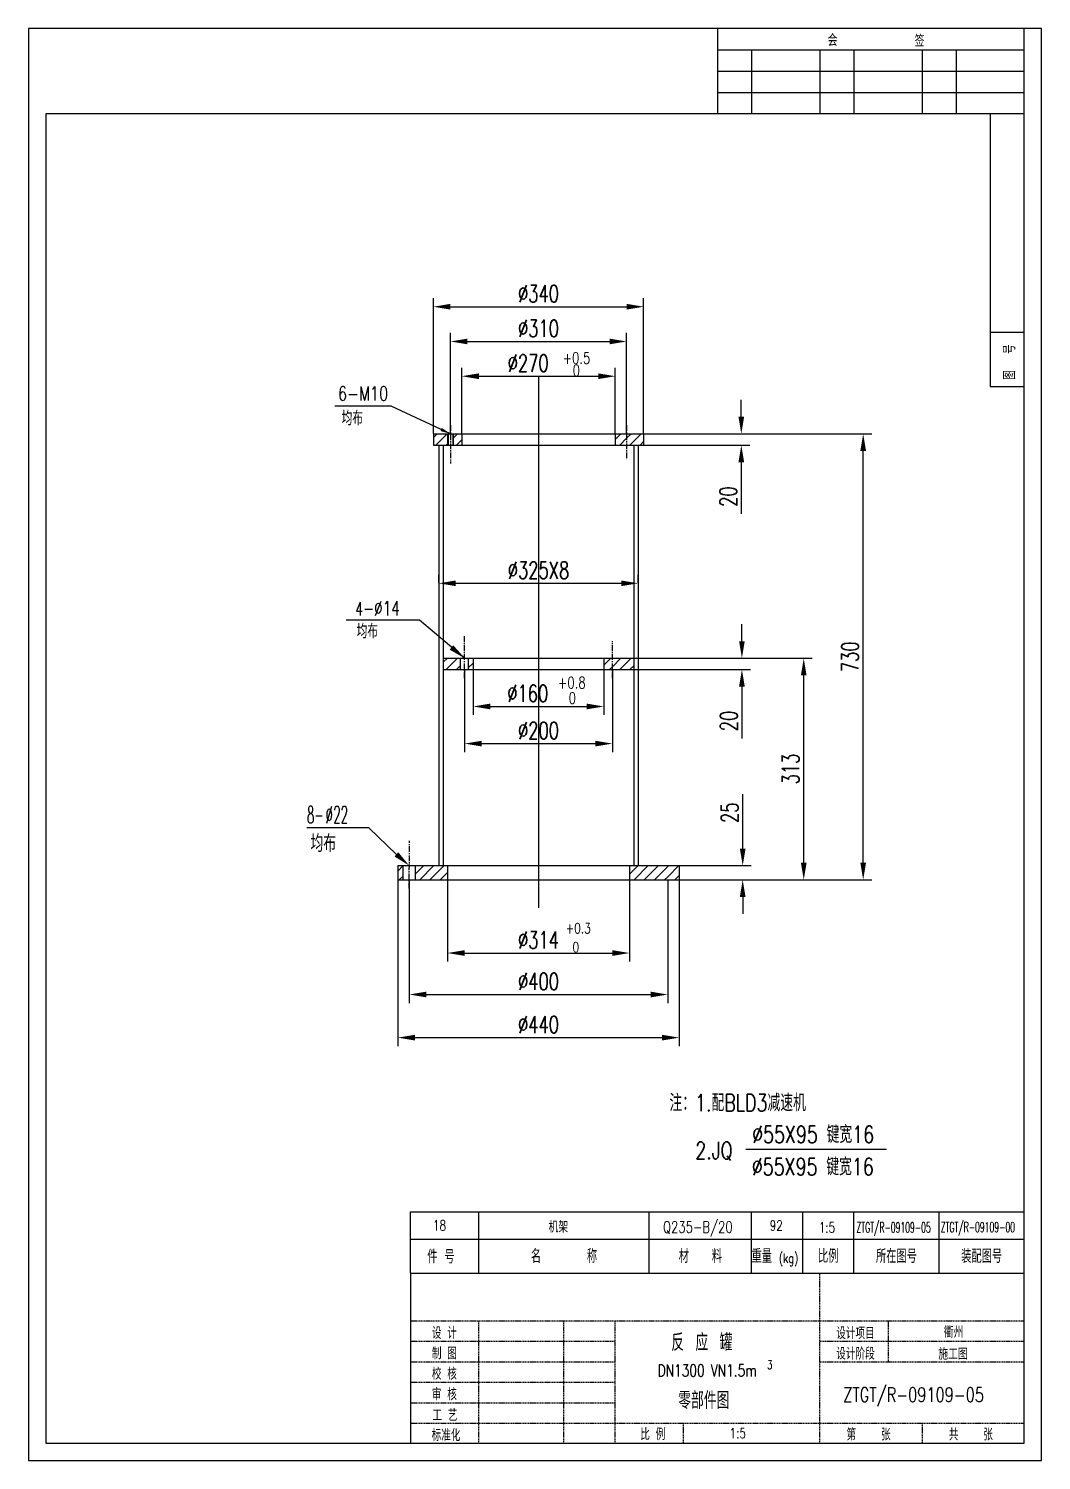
# Model space of a CAD drawing. Extents: x 10804 to 21355, y 4530 to 12940.
# Drawn here: x 19043 to 20825, y 8437 to 10957 of the extents above; entities that cross this region are included whole.
import ezdxf
from ezdxf.enums import TextEntityAlignment as Align

# ---------------------------------------------------------------- set-up
doc = ezdxf.new("R2010")
doc.units = 0
doc.header["$LTSCALE"] = 8
doc.linetypes.add('CENTER', pattern=[2, 1.25, -0.25, 0.25, -0.25])
doc.linetypes.add('HIDDEN', pattern=[0.375, 0.25, -0.125])
for name, color, linetype in [('1', 1, 'Continuous'), ('3', 7, 'HIDDEN'), ('8', 12, 'Continuous'), ('HGJ', 1, 'Continuous'), ('hgjy', 7, 'Continuous'), ('K1', 4, 'Continuous'), ('ZXX', 2, 'CENTER')]:
    doc.layers.add(name, color=color, linetype=linetype)
doc.styles.add('HZ', font='txt', dxfattribs={"width": 0.5, "bigfont": 'hzfs'})
doc.styles.add('hzfs', font='simplex.shx', dxfattribs={"width": 0.7, "bigfont": 'hzfs.shx'})
doc.styles.get("Standard").update_dxf_attribs({"font": 'txt', "width": 0.7, "bigfont": 'hztxt.shx'})
doc.dimstyles.get("Standard").update_dxf_attribs({"dimtxt": 0.18, "dimasz": 0.18, "dimexe": 0.18, "dimexo": 0.0625, "dimgap": 0.09, "dimtad": 0, "dimtih": 1, "dimtoh": 1, "dimdec": 4, "dimzin": 0, "dimdsep": 46, "dimtxsty": 'Standard', "dimcen": 0.09, "dimadec": 0, "dimazin": 0, "dimtfac": 1, "dimtdec": 4, "dimtofl": 0, "dimtmove": 0, "dimatfit": 3, "dimfxl": 1, "dimtolj": 1, "dimtzin": 0, "dimarcsym": 0})

msp = doc.modelspace()

# ---------------------------------------------------------------- linework, layer by layer
for p, q in [((20824.65726, 10957.49327), (19042.65726, 10957.49327)), ((20824.65726, 10957.49327), (19042.65726, 10957.49327)), ((19042.65726, 10957.49327), (19042.65726, 8437.49327)), ((19042.65726, 10957.49327), (19042.65726, 8437.49327)), ((20254.65726, 10957.49327), (20254.65726, 10807.49327)), ((20824.65726, 8437.49327), (20824.65726, 10957.49327)), ((20824.65726, 8437.49327), (20824.65726, 10957.49327)), ((20254.65726, 10919.99327), (20794.65726, 10919.99327)), ((20314.65726, 10919.99327), (20314.65726, 10807.49327)), ((20434.65726, 10919.99327), (20434.65726, 10807.49327)), ((20494.65726, 10919.99327), (20494.65726, 10807.49327)), ((20614.65726, 10919.99327), (20614.65726, 10807.49327)), ((20674.65726, 10919.99327), (20674.65726, 10807.49327)), ((20254.65726, 10882.49327), (20794.65726, 10882.49327)), ((20254.65726, 10844.99327), (20794.65726, 10844.99327)), ((20734.65726, 10807.49327), (20734.65726, 10327.49327)), ((19754.84538, 10244.93723), (19754.84538, 10483.05153)), ((19784.84538, 10468.05153), (20094.84538, 10468.05153)), ((20124.84538, 10244.93723), (20124.84538, 10483.05153)), ((19784.84538, 10244.31223), (19784.84538, 10421.85755)), ((20094.84538, 10244.31223), (20094.84538, 10421.85755)), ((20734.65726, 10423.49327), (20794.65726, 10423.49327)), ((19814.84538, 10406.85755), (20064.84538, 10406.85755)), ((19804.84538, 10244.93723), (19804.84538, 10360.7004)), ((20074.84538, 10244.93723), (20074.84538, 10360.7004)), ((19834.84538, 10345.7004), (20044.84538, 10345.7004)), ((19939.84538, 10345.7004), (19939.84538, 9409.74735)), ((20734.65726, 10327.49327), (20794.65726, 10327.49327)), ((20296.6494, 10274.31223), (20296.6494, 10304.31223)), ((19754.84538, 10237.75015), (19761.40747, 10244.31223)), ((19759.36798, 10224.31223), (19779.36798, 10244.31223)), ((19789.84538, 10236.82912), (19797.32849, 10244.31223)), ((19795.28901, 10224.31223), (19804.84538, 10233.86861)), ((20074.84538, 10234.46093), (20084.69669, 10244.31223)), ((20082.6572, 10224.31223), (20094.84538, 10236.50041)), ((20094.84538, 10236.50041), (20102.6572, 10244.31223)), ((20100.61771, 10224.31223), (20120.61771, 10244.31223)), ((20120.35609, 10244.31223), (20311.6494, 10244.31223)), ((20125.47038, 10244.31223), (20526.11416, 10244.31223)), ((19777.32849, 10224.31223), (19780.84538, 10227.82912)), ((20118.57823, 10224.31223), (20124.84538, 10230.57939)), ((20120.35609, 10224.31223), (20311.6494, 10224.31223)), ((20511.11416, 9489.31223), (20511.11416, 10214.31223)), ((20296.6494, 10194.31223), (20296.6494, 10103.31223)), ((19764.34538, 9981.8493), (19764.34538, 9996.2243)), ((19794.34538, 9981.2243), (20085.34538, 9981.2243)), ((20115.34538, 9981.8493), (20115.34538, 9996.2243)), ((20297.76842, 9879.31223), (20297.76842, 9909.31223)), ((19772.34538, 9842.15836), (19779.49925, 9849.31223)), ((19777.45976, 9829.31223), (19797.45976, 9849.31223)), ((19795.42028, 9829.31223), (19802.84538, 9836.73734)), ((19809.84538, 9829.31223), (19809.84538, 9684.07793)), ((19816.84538, 9832.77683), (19824.84538, 9840.77683)), ((19824.84538, 9828.68723), (19824.84538, 9749.42738)), ((20054.84538, 9837.29017), (20066.86745, 9849.31223)), ((20054.84538, 9828.68723), (20054.84538, 9749.42738)), ((20064.82796, 9829.31223), (20069.84538, 9834.32966)), ((20069.84538, 9834.32966), (20084.82796, 9849.31223)), ((20069.84538, 9829.31223), (20069.84538, 9684.07793)), ((20082.78847, 9829.31223), (20102.78847, 9849.31223)), ((20100.74898, 9829.31223), (20107.34538, 9835.90863)), ((20107.97038, 9849.31223), (20421.51433, 9849.31223)), ((20107.97038, 9829.31223), (20312.76842, 9829.31223)), ((20187.38406, 9849.31223), (20312.76842, 9849.31223)), ((20406.51433, 9489.31223), (20406.51433, 9819.31223)), ((20297.76842, 9799.31223), (20297.76842, 9708.31223)), ((19854.84538, 9764.42738), (20024.84538, 9764.42738)), ((19839.84538, 9699.07793), (20039.84538, 9699.07793)), ((20299.16187, 9514.31223), (20299.16187, 9610.31223)), ((19692.34538, 9474.79017), (19701.86745, 9484.31223)), ((19723.48165, 9470.00541), (19737.78847, 9484.31223)), ((19730.74898, 9459.31223), (19755.74898, 9484.31223)), ((19748.7095, 9459.31223), (19773.7095, 9484.31223)), ((20099.84538, 9469.19839), (20114.95923, 9484.31223)), ((20107.91974, 9459.31223), (20132.91974, 9484.31223)), ((20125.88025, 9459.31223), (20150.88025, 9484.31223)), ((20143.84077, 9459.31223), (20167.34538, 9482.81685)), ((20167.34538, 9482.81685), (20168.84077, 9484.31223)), ((20167.34538, 9464.85634), (20186.80128, 9484.31223)), ((20187.97038, 9484.31223), (20314.16187, 9484.31223)), ((19692.34538, 9458.68723), (19692.34538, 9166.51816)), ((19694.82796, 9459.31223), (19701.45982, 9465.9441)), ((19712.34538, 9459.31223), (19712.34538, 9242.44848)), ((19748.7095, 9459.31223), (19749.84538, 9460.44812)), ((19766.67001, 9459.31223), (19779.84538, 9472.48761)), ((19779.84538, 9474.68723), (19779.84538, 9315.46381)), ((20099.84538, 9459.31223), (20099.84538, 9315.46381)), ((20161.80128, 9459.31223), (20167.34538, 9464.85634)), ((20167.34538, 9459.31223), (20167.34538, 9242.44848)), ((20179.76179, 9459.31223), (20187.34538, 9466.89583)), ((20187.34538, 9458.68723), (20187.34538, 9166.51816)), ((20187.97038, 9459.31223), (20421.51433, 9459.31223)), ((20229.59488, 9459.31223), (20314.16187, 9459.31223)), ((20320.69951, 9459.31223), (20526.11416, 9459.31223)), ((20299.16187, 9429.31223), (20299.16187, 9399.31223)), ((19809.84538, 9330.46381), (20069.84538, 9330.46381)), ((19742.34538, 9257.44848), (20137.34538, 9257.44848)), ((19722.34538, 9181.51816), (20157.34538, 9181.51816)), ((20304.47718, 8985.13807), (20552.26435, 8985.13807)), ((19042.65726, 8437.49327), (20824.65726, 8437.49327)), ((19042.65726, 8437.49327), (20824.65726, 8437.49327))]:
    msp.add_line(p, q)
at = {"color": 4}
for p, q in [((20794.65726, 10807.49327), (19072.65726, 10807.49327)), ((19072.65726, 10807.49327), (19072.65726, 8467.49327)), ((20794.65726, 8467.49327), (20794.65726, 10807.49327)), ((19072.65726, 8467.49327), (20794.65726, 8467.49327))]:
    msp.add_line(p, q, dxfattribs=at)
at = {"color": 1}
for p, q in [((19754.84538, 10244.31223), (20124.84538, 10244.31223)), ((19754.84538, 10244.31223), (19754.84538, 10224.31223)), ((19780.84538, 10244.31223), (19780.84538, 10224.31223)), ((19788.84538, 10244.31223), (19788.84538, 10224.31223)), ((19804.84538, 10244.31223), (19804.84538, 10224.31223)), ((20074.84538, 10244.31223), (20074.84538, 10224.31223)), ((20124.84538, 10244.31223), (20124.84538, 10224.31223)), ((19754.84538, 10224.31223), (20124.84538, 10224.31223)), ((19764.34538, 10224.31223), (19764.34538, 9484.31223)), ((19772.34538, 10224.31223), (19772.34538, 9484.31223)), ((20107.34538, 10224.31223), (20107.34538, 9484.31223)), ((20115.34538, 10224.31223), (20115.34538, 9484.31223)), ((19772.34538, 9849.31223), (20107.34538, 9849.31223)), ((19772.34538, 9829.31223), (20107.34538, 9829.31223)), ((19802.84538, 9829.31223), (19802.84538, 9849.31223)), ((19816.84538, 9829.31223), (19816.84538, 9849.31223)), ((19824.84538, 9849.31223), (19824.84538, 9829.31223)), ((20054.84538, 9849.31223), (20054.84538, 9829.31223)), ((19692.34538, 9484.31223), (20187.34538, 9484.31223)), ((19692.34538, 9484.31223), (19692.34538, 9459.31223)), ((19701.42469, 9459.31223), (19701.55713, 9484.31223)), ((19723.425, 9459.31223), (19723.55744, 9484.31223)), ((19779.84538, 9484.31223), (19779.84538, 9466.31223)), ((20099.84538, 9484.31223), (20099.84538, 9459.31223)), ((20187.34538, 9484.31223), (20187.34538, 9459.31223)), ((19692.34538, 9459.31223), (20187.34538, 9459.31223))]:
    msp.add_line(p, q, dxfattribs=at)
at = {"color": 7}
for p, q in [((19779.84538, 10244.31223), (19779.84538, 10224.31223)), ((19789.84538, 10244.31223), (19789.84538, 10224.31223))]:
    msp.add_line(p, q, dxfattribs=at)
msp.add_lwpolyline([(19689.78606, 9504.08789), (19641.1224, 9550.87971), (19532.40812, 9550.87971)])
for points in [[(19784.84538, 10473.05153), (19784.84538, 10463.05153), (19754.84538, 10468.05153)], [(20094.84538, 10473.05153), (20094.84538, 10463.05153), (20124.84538, 10468.05153)], [(19814.84538, 10411.85755), (19814.84538, 10401.85755), (19784.84538, 10406.85755)], [(20064.84538, 10411.85755), (20064.84538, 10401.85755), (20094.84538, 10406.85755)], [(19834.84538, 10350.7004), (19834.84538, 10340.7004), (19804.84538, 10345.7004)], [(20044.84538, 10350.7004), (20044.84538, 10340.7004), (20074.84538, 10345.7004)], [(20291.6494, 10274.31223), (20301.6494, 10274.31223), (20296.6494, 10244.31223)], [(20506.11416, 10214.31223), (20516.11416, 10214.31223), (20511.11416, 10244.31223)], [(20291.6494, 10194.31223), (20301.6494, 10194.31223), (20296.6494, 10224.31223)], [(19794.34538, 9986.2243), (19794.34538, 9976.2243), (19764.34538, 9981.2243)], [(20085.34538, 9986.2243), (20085.34538, 9976.2243), (20115.34538, 9981.2243)], [(20292.76842, 9879.31223), (20302.76842, 9879.31223), (20297.76842, 9849.31223)], [(19789.81572, 9872.19918), (19809.84538, 9849.31223), (19783.47561, 9864.46594)], [(20292.76842, 9799.31223), (20302.76842, 9799.31223), (20297.76842, 9829.31223)], [(20401.51433, 9819.31223), (20411.51433, 9819.31223), (20406.51433, 9849.31223)], [(19854.84538, 9769.42738), (19854.84538, 9759.42738), (19824.84538, 9764.42738)], [(20024.84538, 9769.42738), (20024.84538, 9759.42738), (20054.84538, 9764.42738)], [(19839.84538, 9704.07793), (19839.84538, 9694.07793), (19809.84538, 9699.07793)], [(20039.84538, 9704.07793), (20039.84538, 9694.07793), (20069.84538, 9699.07793)], [(19693.082, 9507.84778), (19712.34538, 9484.31223), (19686.49012, 9500.32801)], [(20294.16187, 9514.31223), (20304.16187, 9514.31223), (20299.16187, 9484.31223)], [(20401.51433, 9489.31223), (20411.51433, 9489.31223), (20406.51433, 9459.31223)], [(20506.11416, 9489.31223), (20516.11416, 9489.31223), (20511.11416, 9459.31223)], [(20294.16187, 9429.31223), (20304.16187, 9429.31223), (20299.16187, 9459.31223)], [(19809.84538, 9335.46381), (19809.84538, 9325.46381), (19779.84538, 9330.46381)], [(20069.84538, 9335.46381), (20069.84538, 9325.46381), (20099.84538, 9330.46381)], [(19742.34538, 9262.44848), (19742.34538, 9252.44848), (19712.34538, 9257.44848)], [(20137.34538, 9262.44848), (20137.34538, 9252.44848), (20167.34538, 9257.44848)], [(19722.34538, 9186.51816), (19722.34538, 9176.51816), (19692.34538, 9181.51816)], [(20157.34538, 9186.51816), (20157.34538, 9176.51816), (20187.34538, 9181.51816)]]:
    msp.add_solid(points)
at = {"layer": '1', "color": 1}
for q in [(20794.65726, 8767.01149), (19714.65726, 8467.01149)]:
    msp.add_line((19714.65726, 8767.01149), q, dxfattribs=at)
at = {"layer": '3'}
for p, q in [((20434.65726, 8467.01149), (20434.65726, 8767.01149)), ((19714.65726, 8683.01149), (20794.65726, 8683.01149)), ((19834.65726, 8467.01149), (19834.65726, 8683.01149)), ((19984.65726, 8467.01149), (19984.65726, 8683.01149)), ((20074.65726, 8467.01149), (20074.65726, 8683.01149)), ((20554.94164, 8683.01149), (20554.94164, 8611.01149)), ((19714.65726, 8647.01149), (20074.65726, 8647.01149)), ((20434.65726, 8647.01149), (20794.65726, 8647.01149)), ((19714.65726, 8611.01149), (20074.65726, 8611.01149)), ((20434.65726, 8611.01149), (20794.65726, 8611.01149)), ((19714.65726, 8575.01149), (20074.65726, 8575.01149)), ((19714.65726, 8539.01149), (20074.65726, 8539.01149)), ((19714.65726, 8503.01149), (20794.65726, 8503.01149)), ((20194.65726, 8503.01149), (20194.65726, 8467.01149)), ((20614.65726, 8503.01149), (20614.65726, 8467.01149))]:
    msp.add_line(p, q, dxfattribs=at)
at = {"layer": 'HGJ'}
for p, q in [((19714.65726, 8875.01149), (20794.65726, 8875.01149)), ((19714.65726, 8767.01149), (19714.65726, 8875.01149))]:
    msp.add_line(p, q, dxfattribs=at)
at = {"layer": 'hgjy'}
for p, q in [((19834.65726, 8767.01149), (19834.65726, 8875.01149)), ((20134.65726, 8767.01149), (20134.65726, 8875.01149)), ((20314.65726, 8767.01149), (20314.65726, 8875.01149)), ((20404.65726, 8767.01149), (20404.65726, 8875.01149)), ((20494.65726, 8767.01149), (20494.65726, 8875.01149)), ((20644.65726, 8767.01149), (20644.65726, 8875.01149)), ((19714.65726, 8827.01149), (20794.65726, 8827.01149))]:
    msp.add_line(p, q, dxfattribs=at)
at = {"layer": 'K1', "color": 7}
msp.add_line((20794.65726, 10807.49327), (20794.65726, 10957.49327), dxfattribs=at)
at = {"layer": 'ZXX'}
for p, q in [((19784.84538, 10259.31223), (19784.84538, 10191.79101)), ((20094.84538, 10259.31223), (20094.84538, 10199.2282)), ((19809.84538, 9814.31223), (19809.84538, 9888.88451)), ((20069.84538, 9814.31223), (20069.84538, 9879.44343)), ((19712.34538, 9444.31223), (19712.78847, 9527.95338))]:
    msp.add_line(p, q, dxfattribs=at)

# ---------------------------------------------------------------- texts
for s, height, style, width, p in [('会         ', 21, 'HZ', 0.75, (20448.59374, 10926.73606)), ('签', 21, 'HZ', 0.75, (20601.67413, 10925.60222)), ('+0.5', 20, 'hzfs', 0.75, (19982.1955, 10367.58092)), ('0', 20, 'hzfs', 0.75, (19999.96327, 10346.01846)), ('+0.8', 20, 'hzfs', 0.75, (19973.95231, 9796.34702)), ('0', 20, 'hzfs', 0.75, (19992.92691, 9769.11738)), ('8-', 30, 'hzfs', 0.5, (19532.40812, 9558.87971)), ('∅', 30, 'hzfs', 0.5, (19565.26526, 9558.87971)), ('22', 30, 'hzfs', 0.5, (19578.83669, 9558.87971)), ('均布', 30, 'HZ', 0.75, (19538.63812, 9508.41349)), ('+0.3', 18, 'HZ', 0.75, (19987.70672, 9365.09214)), ('0', 18, 'HZ', 0.75, (19999.77513, 9331.68995)), ('注：1.配BLD3减速机', 30, 'hzfs', 0.75, (20170.22507, 9051.8597)), ('%%C55X95 键宽16', 30, 'hzfs', 0.75, (20315.70067, 8996.16897)), ('2.JQ', 30, 'hzfs', 0.75, (20215.77362, 8967.9056)), ('%%C55X95 键宽16', 30, 'hzfs', 0.75, (20315.1203, 8939.36803)), ('18', 18, 'hzfs', 0.75, (19754.15628, 8842.07092)), ('机架', 20, 'hzfs', 0.75, (19957.46215, 8838.4635)), ('Q235-B/20', 20, 'hzfs', 0.75, (20158.75841, 8838.14432)), ('92', 18, 'hzfs', 0.75, (20346.66261, 8841.84655)), ('ZTGT/R-09109-05', 18, 'hzfs', 0.55, (20499.3652, 8838.57695)), ('ZTGT/R-09109-00', 18, 'hzfs', 0.55, (20647.67002, 8839.02454)), ('反 应 罐', 29.952, 'HZ', 0.75, (20173.50962, 8630.12736)), ('DN1300 VN1.5m', 20.9664, 'hzfs', 0.75, (20149.33285, 8585.32884)), ('ZTGT/R-09109-05', 25, 'hzfs', 0.75, (20476.08935, 8540.52061)), ('零部件图', 29.952, 'hzfs', 0.75, (20185.76301, 8528.04705))]:
    msp.add_text(s, height=height, dxfattribs=dict(style=style, width=width)).set_placement(p)
at = {"style": 'HZ', "width": 0.75}
msp.add_text('图  号', height=21, rotation=90, dxfattribs=at).set_placement((20779.04346, 10339.26232))
at = {"width": 0.75}
for s, p in [('6-M10', (19586.91495, 10302.68397)), ('均布', (19593.48407, 10259.31987)), ('均布', (19619.84619, 9884.38908))]:
    msp.add_text(s, height=25.002, dxfattribs=at).set_placement(p)
at = {"style": 'hzfs', "width": 0.75}
for s, height, p in [('1:5', 18, (20447.3612, 8838.53706)), ('衢州', 20, (20670.19732, 8653.227)), ('施工图', 20, (20669.29109, 8614.81683)), ('3', 14.976, (20346.69541, 8598.24713)), ('1:5', 18, (20290.37868, 8476.32398))]:
    msp.add_text(s, height=height, dxfattribs=at).set_placement(p, align=Align.CENTER)
at = {"char_height": 30, "attachment_point": 5, "style": 'hzfs'}
for s, insert in [('%%c340', (19939.84538, 10491.05153)), ('%%c310', (19939.84538, 10429.85755)), ('%%c270', (19921.65505, 10368.7004)), ('%%c325X8', (19939.84538, 10004.2243)), ('\\A1;%%c160', (19920.92008, 9787.42738)), ('\\A1;%%c200', (19939.84538, 9722.07793)), ('%%C314', (19939.84538, 9353.46381)), ('%%C400', (19939.84538, 9280.44848)), ('%%C440', (19939.84538, 9204.51816))]:
    msp.add_mtext(s, dxfattribs=dict(at, insert=insert))
at = {"char_height": 30, "attachment_point": 5, "rotation": 90, "style": 'hzfs'}
for s, insert in [('\\A1;20', (20273.6494, 10133.81223)), ('730', (20488.11416, 9851.81223)), ('\\A1;20', (20274.76842, 9738.81223)), ('313', (20383.51433, 9654.31223)), ('\\A1;25', (20276.16187, 9577.31223))]:
    msp.add_mtext(s, dxfattribs=dict(at, insert=insert))
at = {"insert": (19695.63409, 9924.72702), "char_height": 18, "attachment_point": 9}
msp.add_mtext('{\\H1.278x;4\\H1.087x;-%%c14\\fSimSun|b0|i0|c134|p54;}', dxfattribs=at)
at = {"layer": '8', "color": 7, "style": 'hzfs', "width": 0.7}
for s, p in [('设 计', (19752.30038, 8651.31135)), ('设计项目', (20463.74237, 8650.85515)), ('制 图', (19752.30038, 8615.31135)), ('设计阶段', (20463.74237, 8614.85515)), ('校 核', (19752.30038, 8579.31135)), ('审 核', (19752.30038, 8543.31135)), ('工 艺', (19753.13537, 8506.45138)), ('标准化', (19751.78592, 8471.31135)), ('比 例', (20118.95997, 8473.01149)), ('第    张', (20481.74802, 8472.60522)), ('共    张', (20661.74802, 8472.60522))]:
    msp.add_text(s, height=21, dxfattribs=at).set_placement(p)
at = {"layer": 'hgjy', "style": 'hzfs', "width": 0.75}
for s, p in [('件 号', (19768.18756, 8784.06056)), ('名      称', (19984.65726, 8785.01149)), ('材   料', (20224.65726, 8785.01149)), ('比例', (20449.65726, 8785.01149)), ('所在图号', (20569.65726, 8785.01149)), ('装配图号', (20719.65726, 8785.01149))]:
    msp.add_text(s, height=24, dxfattribs=at).set_placement(p, align=Align.CENTER)
for s, height, p in [('重量', 24, (20314.65726, 8785.01149)), ('(kg)', 16.8, (20362.65726, 8785.01149))]:
    msp.add_text(s, height=height, dxfattribs=at).set_placement(p)

# ---------------------------------------------------------------- leaders
at = {"annotation_type": 0, "has_hookline": 1, "hookline_direction": 1, "text_width": 104.175}
msp.add_leader([(19784.84538, 10244.31223), (19680.52396, 10292.83428), (19581.24818, 10292.83428)], dimstyle='Standard', override={"dimtxt": 18, "dimasz": 18, "dimexe": 9, "dimexo": 0.625, "dimgap": 8, "dimtih": 0, "dimtoh": 0, "dimdec": 0, "dimzin": 8, "dimlunit": 6, "dimcen": 0.02, "dimtdec": 0}, dxfattribs=at)
msp.add_leader([(19809.84538, 9849.31223), (19730.17482, 9916.46455), (19601.30363, 9916.46455)], dimstyle='Standard', override={"dimtxt": 18, "dimasz": 18, "dimexe": 9, "dimexo": 0.625, "dimgap": 8, "dimtih": 0, "dimtoh": 0, "dimdec": 0, "dimzin": 8, "dimlunit": 6, "dimcen": 0.02, "dimtdec": 0})

doc.saveas('drawing.dxf')
